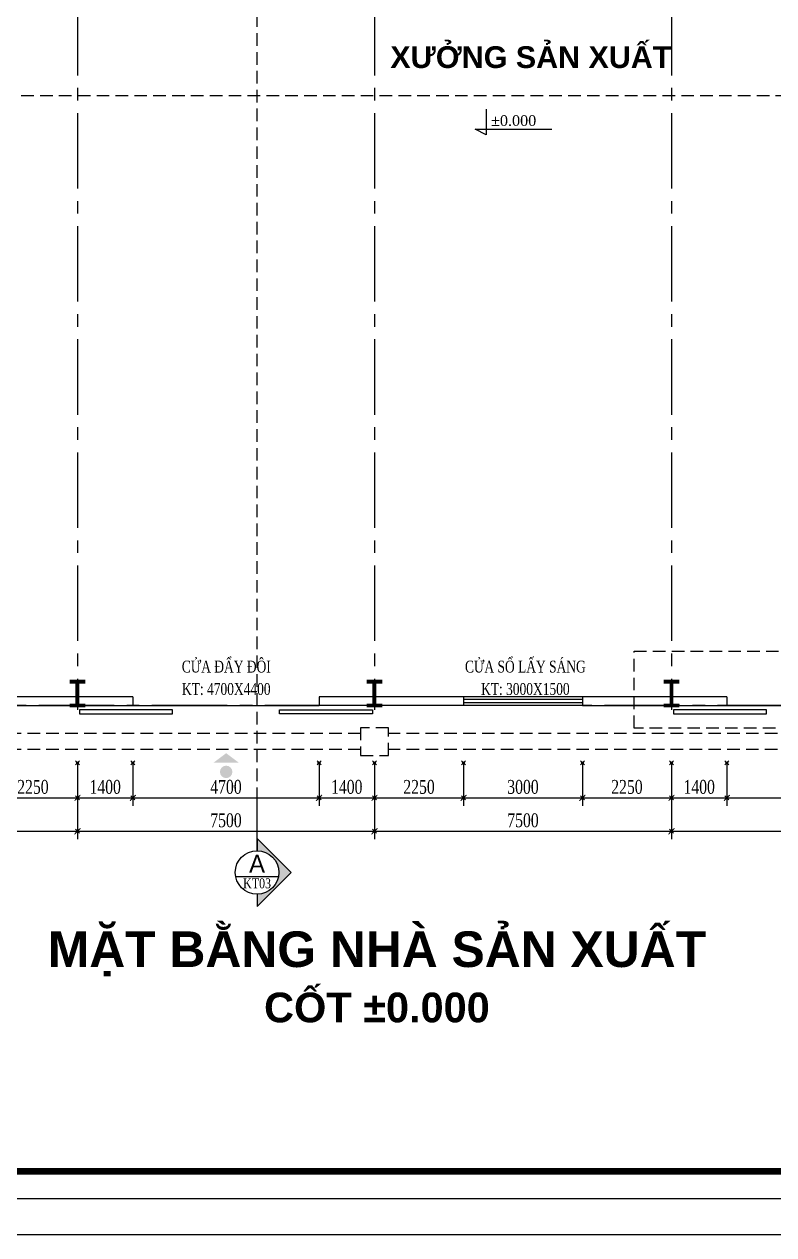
# Model space of a CAD drawing. Extents: x -32628 to 190565, y 82974 to 183560.
# Drawn here: x -5567 to 13362, y 82974 to 113554 of the extents above; entities that cross this region are included whole.
import ezdxf
from ezdxf.enums import TextEntityAlignment as Align

# ---------------------------------------------------------------- set-up
doc = ezdxf.new("R2010")
doc.units = 0
doc.header["$LTSCALE"] = 100
doc.header["$MEASUREMENT"] = 0
doc.header["$PDMODE"] = 35
doc.header["$PDSIZE"] = 50
doc.linetypes.add('CENTER2', pattern=[28.575, 19.05, -3.175, 3.175, -3.175])
doc.linetypes.add('HIDDEN2', pattern=[4.7625, 3.175, -1.5875])
doc.layers.get('0').update_dxf_attribs({"linetype": 'CONTINUOUS'})
for name, color, linetype in [('DWGshare.com_C-TIET_DWGshare.com', 1, 'HIDDEN2'), ('DWGshare.com_CUA_DWGshare.com', 13, 'CONTINUOUS'), ('DWGshare.com_DIM_DWGshare.com', 8, 'CONTINUOUS'), ('DWGshare.com_KHUAT_DWGshare.com', 145, 'HIDDEN2'), ('DWGshare.com_TEXT_DWGshare.com', 2, 'CONTINUOUS'), ('DWGshare.com_THAY_DWGshare.com', 9, 'CONTINUOUS'), ('DWGshare.com_WALLS_BLINE_DWGshare.com', 251, 'CENTER2'), ('DWGshare.com_WALLS_DWGshare.com', 31, 'CONTINUOUS')]:
    doc.layers.add(name, color=color, linetype=linetype)
doc.layers.add('DWGshare.com_DEFPOINTS_DWGshare.com', color=7, linetype='CONTINUOUS', plot=False)
doc.styles.add('1', font='vntimeh.shx', dxfattribs={"width": 0.75})
doc.styles.add('4', font='', dxfattribs={"width": 0.8})
doc.styles.add('VHAVANB', font='')
doc.styles.get('4').set_extended_font_data('.VnAvantH')
doc.styles.get('VHAVANB').set_extended_font_data('.VnArialH', bold=True)
doc.dimstyles.new('D2-100', dxfattribs={"dimtxt": 350, "dimasz": 150, "dimexe": 200, "dimexo": 0, "dimgap": 100, "dimtad": 1, "dimdec": 0, "dimzin": 0, "dimdsep": 46, "dimtxsty": '1', "dimblk1": 'ARCHTICK', "dimblk2": 'ARCHTICK', "dimsah": 1, "dimcen": 0.09, "dimclrd": 256, "dimclre": 256, "dimclrt": 2, "dimadec": 0, "dimazin": 0, "dimtfac": 1, "dimtdec": 0, "dimtmove": 2, "dimatfit": 3, "dimldrblk": 'ARCHTICK', "dimfxl": 1, "dimtolj": 1, "dimtzin": 0, "dimarcsym": 0})

# ---------------------------------------------------------------- blocks, each defined once
blk = doc.blocks.new('_ARCHTICK')
at = {"color": 0, "linetype": 'ByBlock', "const_width": 0.15}
blk.add_lwpolyline([(-0.5, -0.5), (0.5, 0.5)], dxfattribs=at)
blk = doc.blocks.new('*D117')
at = {"linetype": 'ByBlock', "transparency": 16777216}
for p, q in [((-4222, 94899), (-4222, 93811)), ((-6472, 94011), (-4222, 94011))]:
    blk.add_line(p, q, dxfattribs=at)
at = {"layer": 'DWGshare.com_DEFPOINTS_DWGshare.com', "color": 0, "linetype": 'ByBlock', "transparency": 16777216}
for p in [(-6472, 94899), (-4222, 94899), (-4222, 94011)]:
    blk.add_point(p, dxfattribs=at)
at = {"linetype": 'ByBlock', "transparency": 16777216, "xscale": 150, "yscale": 150, "zscale": 150, "rotation": 180}
blk.add_blockref('_ARCHTICK', (-6472, 94011), dxfattribs=at)
at = {"linetype": 'ByBlock', "transparency": 16777216, "xscale": 150, "yscale": 150, "zscale": 150}
blk.add_blockref('_ARCHTICK', (-4222, 94011), dxfattribs=at)
at = {"color": 2, "linetype": 'ByBlock', "transparency": 16777216, "insert": (-5347, 94286), "char_height": 350, "attachment_point": 5, "style": '1'}
blk.add_mtext('\\A1;2250', dxfattribs=at)
blk = doc.blocks.new('*D118')
at = {"linetype": 'ByBlock', "transparency": 16777216}
for p, q in [((-2822, 94899), (-2822, 93811)), ((-4222, 94011), (-2822, 94011))]:
    blk.add_line(p, q, dxfattribs=at)
at = {"layer": 'DWGshare.com_DEFPOINTS_DWGshare.com', "color": 0, "linetype": 'ByBlock', "transparency": 16777216}
for p in [(-4222, 94899), (-2822, 94899), (-2822, 94011)]:
    blk.add_point(p, dxfattribs=at)
at = {"linetype": 'ByBlock', "transparency": 16777216, "xscale": 150, "yscale": 150, "zscale": 150, "rotation": 180}
blk.add_blockref('_ARCHTICK', (-4222, 94011), dxfattribs=at)
at = {"linetype": 'ByBlock', "transparency": 16777216, "xscale": 150, "yscale": 150, "zscale": 150}
blk.add_blockref('_ARCHTICK', (-2822, 94011), dxfattribs=at)
at = {"color": 2, "linetype": 'ByBlock', "transparency": 16777216, "insert": (-3522, 94286), "char_height": 350, "attachment_point": 5, "style": '1'}
blk.add_mtext('\\A1;1400', dxfattribs=at)
blk = doc.blocks.new('*D119')
at = {"linetype": 'ByBlock', "transparency": 16777216}
for p, q in [((1878, 94899), (1878, 93811)), ((-2822, 94011), (1878, 94011))]:
    blk.add_line(p, q, dxfattribs=at)
at = {"layer": 'DWGshare.com_DEFPOINTS_DWGshare.com', "color": 0, "linetype": 'ByBlock', "transparency": 16777216}
for p in [(-2822, 94899), (1878, 94899), (1878, 94011)]:
    blk.add_point(p, dxfattribs=at)
at = {"linetype": 'ByBlock', "transparency": 16777216, "xscale": 150, "yscale": 150, "zscale": 150, "rotation": 180}
blk.add_blockref('_ARCHTICK', (-2822, 94011), dxfattribs=at)
at = {"linetype": 'ByBlock', "transparency": 16777216, "xscale": 150, "yscale": 150, "zscale": 150}
blk.add_blockref('_ARCHTICK', (1878, 94011), dxfattribs=at)
at = {"color": 2, "linetype": 'ByBlock', "transparency": 16777216, "insert": (-472, 94286), "char_height": 350, "attachment_point": 5, "style": '1'}
blk.add_mtext('\\A1;4700', dxfattribs=at)
blk = doc.blocks.new('*D120')
at = {"linetype": 'ByBlock', "transparency": 16777216}
for p, q in [((3278, 94899), (3278, 93811)), ((1878, 94011), (3278, 94011))]:
    blk.add_line(p, q, dxfattribs=at)
at = {"layer": 'DWGshare.com_DEFPOINTS_DWGshare.com', "color": 0, "linetype": 'ByBlock', "transparency": 16777216}
for p in [(1878, 94899), (3278, 94899), (3278, 94011)]:
    blk.add_point(p, dxfattribs=at)
at = {"linetype": 'ByBlock', "transparency": 16777216, "xscale": 150, "yscale": 150, "zscale": 150, "rotation": 180}
blk.add_blockref('_ARCHTICK', (1878, 94011), dxfattribs=at)
at = {"linetype": 'ByBlock', "transparency": 16777216, "xscale": 150, "yscale": 150, "zscale": 150}
blk.add_blockref('_ARCHTICK', (3278, 94011), dxfattribs=at)
at = {"color": 2, "linetype": 'ByBlock', "transparency": 16777216, "insert": (2578, 94286), "char_height": 350, "attachment_point": 5, "style": '1'}
blk.add_mtext('\\A1;1400', dxfattribs=at)
blk = doc.blocks.new('*D121')
at = {"linetype": 'ByBlock', "transparency": 16777216}
for p, q in [((5528, 94899), (5528, 93811)), ((3278, 94011), (5528, 94011))]:
    blk.add_line(p, q, dxfattribs=at)
at = {"layer": 'DWGshare.com_DEFPOINTS_DWGshare.com', "color": 0, "linetype": 'ByBlock', "transparency": 16777216}
for p in [(3278, 94899), (5528, 94899), (5528, 94011)]:
    blk.add_point(p, dxfattribs=at)
at = {"linetype": 'ByBlock', "transparency": 16777216, "xscale": 150, "yscale": 150, "zscale": 150, "rotation": 180}
blk.add_blockref('_ARCHTICK', (3278, 94011), dxfattribs=at)
at = {"linetype": 'ByBlock', "transparency": 16777216, "xscale": 150, "yscale": 150, "zscale": 150}
blk.add_blockref('_ARCHTICK', (5528, 94011), dxfattribs=at)
at = {"color": 2, "linetype": 'ByBlock', "transparency": 16777216, "insert": (4403, 94286), "char_height": 350, "attachment_point": 5, "style": '1'}
blk.add_mtext('\\A1;2250', dxfattribs=at)
blk = doc.blocks.new('*D122')
at = {"linetype": 'ByBlock', "transparency": 16777216}
for p, q in [((8528, 94899), (8528, 93811)), ((5528, 94011), (8528, 94011))]:
    blk.add_line(p, q, dxfattribs=at)
at = {"layer": 'DWGshare.com_DEFPOINTS_DWGshare.com', "color": 0, "linetype": 'ByBlock', "transparency": 16777216}
for p in [(5528, 94899), (8528, 94899), (8528, 94011)]:
    blk.add_point(p, dxfattribs=at)
at = {"linetype": 'ByBlock', "transparency": 16777216, "xscale": 150, "yscale": 150, "zscale": 150, "rotation": 180}
blk.add_blockref('_ARCHTICK', (5528, 94011), dxfattribs=at)
at = {"linetype": 'ByBlock', "transparency": 16777216, "xscale": 150, "yscale": 150, "zscale": 150}
blk.add_blockref('_ARCHTICK', (8528, 94011), dxfattribs=at)
at = {"color": 2, "linetype": 'ByBlock', "transparency": 16777216, "insert": (7028, 94286), "char_height": 350, "attachment_point": 5, "style": '1'}
blk.add_mtext('\\A1;3000', dxfattribs=at)
blk = doc.blocks.new('*D123')
at = {"linetype": 'ByBlock', "transparency": 16777216}
for p, q in [((10778, 94899), (10778, 93811)), ((8528, 94011), (10778, 94011))]:
    blk.add_line(p, q, dxfattribs=at)
at = {"layer": 'DWGshare.com_DEFPOINTS_DWGshare.com', "color": 0, "linetype": 'ByBlock', "transparency": 16777216}
for p in [(8528, 94899), (10778, 94899), (10778, 94011)]:
    blk.add_point(p, dxfattribs=at)
at = {"linetype": 'ByBlock', "transparency": 16777216, "xscale": 150, "yscale": 150, "zscale": 150, "rotation": 180}
blk.add_blockref('_ARCHTICK', (8528, 94011), dxfattribs=at)
at = {"linetype": 'ByBlock', "transparency": 16777216, "xscale": 150, "yscale": 150, "zscale": 150}
blk.add_blockref('_ARCHTICK', (10778, 94011), dxfattribs=at)
at = {"color": 2, "linetype": 'ByBlock', "transparency": 16777216, "insert": (9653, 94286), "char_height": 350, "attachment_point": 5, "style": '1'}
blk.add_mtext('\\A1;2250', dxfattribs=at)
blk = doc.blocks.new('*D124')
at = {"linetype": 'ByBlock', "transparency": 16777216}
for p, q in [((12178, 94899), (12178, 93811)), ((10778, 94011), (12178, 94011))]:
    blk.add_line(p, q, dxfattribs=at)
at = {"layer": 'DWGshare.com_DEFPOINTS_DWGshare.com', "color": 0, "linetype": 'ByBlock', "transparency": 16777216}
for p in [(10778, 94899), (12178, 94899), (12178, 94011)]:
    blk.add_point(p, dxfattribs=at)
at = {"linetype": 'ByBlock', "transparency": 16777216, "xscale": 150, "yscale": 150, "zscale": 150, "rotation": 180}
blk.add_blockref('_ARCHTICK', (10778, 94011), dxfattribs=at)
at = {"linetype": 'ByBlock', "transparency": 16777216, "xscale": 150, "yscale": 150, "zscale": 150}
blk.add_blockref('_ARCHTICK', (12178, 94011), dxfattribs=at)
at = {"color": 2, "linetype": 'ByBlock', "transparency": 16777216, "insert": (11478, 94286), "char_height": 350, "attachment_point": 5, "style": '1'}
blk.add_mtext('\\A1;1400', dxfattribs=at)
blk = doc.blocks.new('*D125')
at = {"linetype": 'ByBlock', "transparency": 16777216}
for p, q in [((16878, 94899), (16878, 93811)), ((12178, 94011), (16878, 94011))]:
    blk.add_line(p, q, dxfattribs=at)
at = {"layer": 'DWGshare.com_DEFPOINTS_DWGshare.com', "color": 0, "linetype": 'ByBlock', "transparency": 16777216}
for p in [(12178, 94899), (16878, 94899), (16878, 94011)]:
    blk.add_point(p, dxfattribs=at)
at = {"linetype": 'ByBlock', "transparency": 16777216, "xscale": 150, "yscale": 150, "zscale": 150, "rotation": 180}
blk.add_blockref('_ARCHTICK', (12178, 94011), dxfattribs=at)
at = {"linetype": 'ByBlock', "transparency": 16777216, "xscale": 150, "yscale": 150, "zscale": 150}
blk.add_blockref('_ARCHTICK', (16878, 94011), dxfattribs=at)
at = {"color": 2, "linetype": 'ByBlock', "transparency": 16777216, "insert": (14528, 94286), "char_height": 350, "attachment_point": 5, "style": '1'}
blk.add_mtext('\\A1;4700', dxfattribs=at)
blk = doc.blocks.new('*D131')
at = {"linetype": 'ByBlock', "transparency": 16777216}
for p, q in [((-4222, 94899), (-4222, 92967)), ((-11722, 93167), (-4222, 93167))]:
    blk.add_line(p, q, dxfattribs=at)
at = {"layer": 'DWGshare.com_DEFPOINTS_DWGshare.com', "color": 0, "linetype": 'ByBlock', "transparency": 16777216}
for p in [(-11722, 94899), (-4222, 94899), (-4222, 93167)]:
    blk.add_point(p, dxfattribs=at)
at = {"linetype": 'ByBlock', "transparency": 16777216, "xscale": 150, "yscale": 150, "zscale": 150, "rotation": 180}
blk.add_blockref('_ARCHTICK', (-11722, 93167), dxfattribs=at)
at = {"linetype": 'ByBlock', "transparency": 16777216, "xscale": 150, "yscale": 150, "zscale": 150}
blk.add_blockref('_ARCHTICK', (-4222, 93167), dxfattribs=at)
at = {"color": 2, "linetype": 'ByBlock', "transparency": 16777216, "insert": (-7972, 93442), "char_height": 350, "attachment_point": 5, "style": '1'}
blk.add_mtext('\\A1;7500', dxfattribs=at)
blk = doc.blocks.new('*D132')
at = {"linetype": 'ByBlock', "transparency": 16777216}
for p, q in [((3278, 94899), (3278, 92967)), ((-4222, 93167), (3278, 93167))]:
    blk.add_line(p, q, dxfattribs=at)
at = {"layer": 'DWGshare.com_DEFPOINTS_DWGshare.com', "color": 0, "linetype": 'ByBlock', "transparency": 16777216}
for p in [(-4222, 94899), (3278, 94899), (3278, 93167)]:
    blk.add_point(p, dxfattribs=at)
at = {"linetype": 'ByBlock', "transparency": 16777216, "xscale": 150, "yscale": 150, "zscale": 150, "rotation": 180}
blk.add_blockref('_ARCHTICK', (-4222, 93167), dxfattribs=at)
at = {"linetype": 'ByBlock', "transparency": 16777216, "xscale": 150, "yscale": 150, "zscale": 150}
blk.add_blockref('_ARCHTICK', (3278, 93167), dxfattribs=at)
at = {"color": 2, "linetype": 'ByBlock', "transparency": 16777216, "insert": (-472, 93442), "char_height": 350, "attachment_point": 5, "style": '1'}
blk.add_mtext('\\A1;7500', dxfattribs=at)
blk = doc.blocks.new('*D133')
at = {"linetype": 'ByBlock', "transparency": 16777216}
for p, q in [((10778, 94899), (10778, 92967)), ((3278, 93167), (10778, 93167))]:
    blk.add_line(p, q, dxfattribs=at)
at = {"layer": 'DWGshare.com_DEFPOINTS_DWGshare.com', "color": 0, "linetype": 'ByBlock', "transparency": 16777216}
for p in [(3278, 94899), (10778, 94899), (10778, 93167)]:
    blk.add_point(p, dxfattribs=at)
at = {"linetype": 'ByBlock', "transparency": 16777216, "xscale": 150, "yscale": 150, "zscale": 150, "rotation": 180}
blk.add_blockref('_ARCHTICK', (3278, 93167), dxfattribs=at)
at = {"linetype": 'ByBlock', "transparency": 16777216, "xscale": 150, "yscale": 150, "zscale": 150}
blk.add_blockref('_ARCHTICK', (10778, 93167), dxfattribs=at)
at = {"color": 2, "linetype": 'ByBlock', "transparency": 16777216, "insert": (7028, 93442), "char_height": 350, "attachment_point": 5, "style": '1'}
blk.add_mtext('\\A1;7500', dxfattribs=at)
blk = doc.blocks.new('*D134')
at = {"linetype": 'ByBlock', "transparency": 16777216}
for p, q in [((18278, 94899), (18278, 92967)), ((10778, 93167), (18278, 93167))]:
    blk.add_line(p, q, dxfattribs=at)
at = {"layer": 'DWGshare.com_DEFPOINTS_DWGshare.com', "color": 0, "linetype": 'ByBlock', "transparency": 16777216}
for p in [(10778, 94899), (18278, 94899), (18278, 93167)]:
    blk.add_point(p, dxfattribs=at)
at = {"linetype": 'ByBlock', "transparency": 16777216, "xscale": 150, "yscale": 150, "zscale": 150, "rotation": 180}
blk.add_blockref('_ARCHTICK', (10778, 93167), dxfattribs=at)
at = {"linetype": 'ByBlock', "transparency": 16777216, "xscale": 150, "yscale": 150, "zscale": 150}
blk.add_blockref('_ARCHTICK', (18278, 93167), dxfattribs=at)
at = {"color": 2, "linetype": 'ByBlock', "transparency": 16777216, "insert": (14528, 93442), "char_height": 350, "attachment_point": 5, "style": '1'}
blk.add_mtext('\\A1;7500', dxfattribs=at)

msp = doc.modelspace()

# ---------------------------------------------------------------- hatches: boundary and pattern name
at = {"layer": 'DWGshare.com_TEXT_DWGshare.com'}
msp.add_hatch(color=256, dxfattribs=at).paths.add_polyline_path([(313.2, 91576.1), (313.2, 91268.1), (1171.2, 92126.1), (313.2, 92984.1), (313.2, 92676.1, -1)])
at = {"layer": 'DWGshare.com_THAY_DWGshare.com'}
h = msp.add_hatch(color=256, dxfattribs=at)
h.paths.add_polyline_path([(-781.6, 94903), (-466.6, 95139.2), (-151.6, 94903)])
h.paths.add_polyline_path([(-309.1, 94666.7, -1), (-624.1, 94666.7, -1)])

# ---------------------------------------------------------------- linework, layer by layer
at = {"layer": 'DWGshare.com_C-TIET_DWGshare.com'}
for p, q in [((313.2, 93957.8), (313.2, 128002.7)), ((-21357.7, 111754.6), (26426.3, 111754.6))]:
    msp.add_line(p, q, dxfattribs=at)
msp.add_lwpolyline([(9833.2, 97715), (20068.8, 97715), (20068.8, 95775.5), (9833.2, 95775.5)], close=True, dxfattribs=at)
at = {"layer": 'DWGshare.com_CUA_DWGshare.com'}
for p, q in [((8528.2, 96563.9), (5528.2, 96563.9)), ((8528.2, 96497), (5528.2, 96497)), ((8528.2, 96410.7), (5528.2, 96410.7)), ((8528.2, 96343.9), (5528.2, 96343.9))]:
    msp.add_line(p, q, dxfattribs=at)
for points in [[(-1821.8, 96233.9), (-4171.8, 96233.9), (-4171.8, 96133.9), (-1821.8, 96133.9)], [(878.2, 96233.9), (3228.2, 96233.9), (3228.2, 96133.9), (878.2, 96133.9)], [(13178.2, 96233.9), (10828.2, 96233.9), (10828.2, 96133.9), (13178.2, 96133.9)]]:
    msp.add_lwpolyline(points, close=True, dxfattribs=at)
at = {"layer": 'DWGshare.com_DEFPOINTS_DWGshare.com'}
msp.add_lwpolyline([(40035.4, 82973.9), (-32628.4, 82973.9), (-32628.4, 136144.2), (40035.4, 136144.2)], close=True, dxfattribs=at)
at = {"layer": 'DWGshare.com_KHUAT_DWGshare.com'}
for p, q in [((2928.2, 95633.9), (-19281.8, 95633.9)), ((25838.2, 95633.9), (3628.2, 95633.9)), ((2928.2, 95233.9), (-19281.8, 95233.9)), ((25838.2, 95233.9), (3628.2, 95233.9))]:
    msp.add_line(p, q, dxfattribs=at)
msp.add_lwpolyline([(3628.2, 95083.9), (3628.2, 95783.9), (2928.2, 95783.9), (2928.2, 95083.9)], close=True, dxfattribs=at)
at = {"layer": 'DWGshare.com_TEXT_DWGshare.com'}
msp.add_line((852.9, 92019.8), (-226.4, 92019.8), dxfattribs=at)
for points in [[(6101.6, 111403.5), (6101.6, 110758.6), (5819.2, 110906.4), (7755.5, 110906.4)], [(313.2, 91576.1), (313.2, 91268.1), (1171.2, 92126.1), (313.2, 92984.1), (313.2, 92676.1)]]:
    msp.add_lwpolyline(points, dxfattribs=at)
msp.add_circle((313.2, 92126.1), 550, dxfattribs=at)
at = {"layer": 'DWGshare.com_THAY_DWGshare.com'}
for p, q in [((-2821.8, 96343.9), (1878.2, 96343.9)), ((12178.2, 96343.9), (16878.2, 96343.9))]:
    msp.add_line(p, q, dxfattribs=at)
msp.add_lwpolyline([(39129.5, 83879.8), (-31722.5, 83879.8), (-31722.5, 135238.3), (39129.5, 135238.3)], close=True, dxfattribs=at)
at = {"layer": 'DWGshare.com_THAY_DWGshare.com', "const_width": 173.7}
msp.add_lwpolyline([(-31024.5, 84577.8), (-31024.5, 134540.3), (38431.4, 134540.3), (38431.4, 84577.8)], close=True, dxfattribs=at)
at = {"layer": 'DWGshare.com_WALLS_BLINE_DWGshare.com'}
for p, q in [((-4221.8, 128453.9), (-4221.8, 96233.9)), ((3278.2, 128453.9), (3278.2, 96233.9)), ((10778.2, 128453.9), (10778.2, 96233.9)), ((25278.2, 96343.9), (-18721.8, 96343.9))]:
    msp.add_line(p, q, dxfattribs=at)
at = {"layer": 'DWGshare.com_WALLS_DWGshare.com'}
for p, q in [((-2821.8, 96563.9), (-6471.8, 96563.9)), ((-6471.8, 96343.9), (-2821.8, 96343.9)), ((-2821.8, 96563.9), (-2821.8, 96343.9)), ((1878.2, 96563.9), (1878.2, 96343.9)), ((5528.2, 96563.9), (1878.2, 96563.9)), ((5528.2, 96343.9), (1878.2, 96343.9)), ((5528.2, 96563.9), (5528.2, 96343.9)), ((8528.2, 96563.9), (8528.2, 96343.9)), ((12178.2, 96563.9), (8528.2, 96563.9)), ((8528.2, 96343.9), (12178.2, 96343.9)), ((12178.2, 96563.9), (12178.2, 96343.9)), ((313.2, 92676.1), (313.2, 93957.8))]:
    msp.add_line(p, q, dxfattribs=at)
at = {"layer": 'DWGshare.com_WALLS_DWGshare.com', "const_width": 100}
for points in [[(-4021.8, 96943.9), (-4421.8, 96943.9)], [(-4221.8, 96343.9), (-4221.8, 96943.9)], [(3478.2, 96943.9), (3078.2, 96943.9)], [(3278.2, 96343.9), (3278.2, 96943.9)], [(10978.2, 96943.9), (10578.2, 96943.9)], [(10778.2, 96343.9), (10778.2, 96943.9)], [(-4021.8, 96343.9), (-4421.8, 96343.9)], [(3478.2, 96343.9), (3078.2, 96343.9)], [(10978.2, 96343.9), (10578.2, 96343.9)]]:
    msp.add_lwpolyline(points, dxfattribs=at)

# ---------------------------------------------------------------- texts
at = {"layer": 'DWGshare.com_TEXT_DWGshare.com', "style": 'VHAVANB'}
for s, height, p in [('x\xadëng s¶n xuÊt', 550, (7226, 112801.2)), ('mÆt b»ng nhµ s¶n xuÊt', 900, (3340.1, 90207)), ('cèt %%p0.000', 750, (3340.1, 88824.1))]:
    msp.add_text(s, height=height, dxfattribs=at).set_placement(p, align=Align.MIDDLE)
at = {"layer": 'DWGshare.com_TEXT_DWGshare.com'}
for s, height, style, p in [('%%p0.000', 270.03, '1', (6221.9, 110984.9)), ('a', 450, '4', (112.4, 92122.3))]:
    msp.add_text(s, height=height, dxfattribs=dict(at, style=style)).set_placement(p)
at = {"layer": 'DWGshare.com_TEXT_DWGshare.com', "style": '1', "width": 0.75}
for s, p in [('cöa ®Èy ®«i', (-464.3, 97378.1)), ('cöa sæ lÊy s¸ng', (7088, 97378.1)), ('kt: 4700x4400', (-464.3, 96760)), ('kt: 3000x1500', (7088, 96760))]:
    msp.add_text(s, height=300, dxfattribs=at).set_placement(p, align=Align.MIDDLE)
at = {"layer": 'DWGshare.com_TEXT_DWGshare.com', "style": '1', "width": 0.8}
msp.add_text('kt03', height=250, dxfattribs=at).set_placement((-38.6, 91726.7))

# ---------------------------------------------------------------- dimensions: what is measured, and where the dimension line sits
at = {"layer": 'DWGshare.com_DIM_DWGshare.com'}
for base, p1, p2, picture, middle in [((-4221.8, 93167.3), (-11721.8, 94898.7), (-4221.8, 94898.7), '*D131', (-7971.8, 93442.3)), ((-4221.8, 94010.9), (-6471.8, 94898.7), (-4221.8, 94898.7), '*D117', (-5346.8, 94285.9)), ((-2821.8, 94010.9), (-4221.8, 94898.7), (-2821.8, 94898.7), '*D118', (-3521.8, 94285.9)), ((3278.2, 93167.3), (-4221.8, 94898.7), (3278.2, 94898.7), '*D132', (-471.8, 93442.3)), ((1878.2, 94010.9), (-2821.8, 94898.7), (1878.2, 94898.7), '*D119', (-471.8, 94285.9)), ((3278.2, 94010.9), (1878.2, 94898.7), (3278.2, 94898.7), '*D120', (2578.2, 94285.9)), ((5528.2, 94010.9), (3278.2, 94898.7), (5528.2, 94898.7), '*D121', (4403.2, 94285.9)), ((10778.2, 93167.3), (3278.2, 94898.7), (10778.2, 94898.7), '*D133', (7028.2, 93442.3)), ((8528.2, 94010.9), (5528.2, 94898.7), (8528.2, 94898.7), '*D122', (7028.2, 94285.9)), ((10778.2, 94010.9), (8528.2, 94898.7), (10778.2, 94898.7), '*D123', (9653.2, 94285.9)), ((12178.2, 94010.9), (10778.2, 94898.7), (12178.2, 94898.7), '*D124', (11478.2, 94285.9)), ((18278.2, 93167.3), (10778.2, 94898.7), (18278.2, 94898.7), '*D134', (14528.2, 93442.3)), ((16878.2, 94010.9), (12178.2, 94898.7), (16878.2, 94898.7), '*D125', (14528.2, 94285.9))]:
    dim = msp.add_linear_dim(base=base, p1=p1, p2=p2, dimstyle='D2-100', override={"dimse1": 1}, dxfattribs=at)
    dim.commit()
    dim.dimension.update_dxf_attribs({"geometry": picture, "text_midpoint": middle})

doc.saveas('drawing.dxf')
